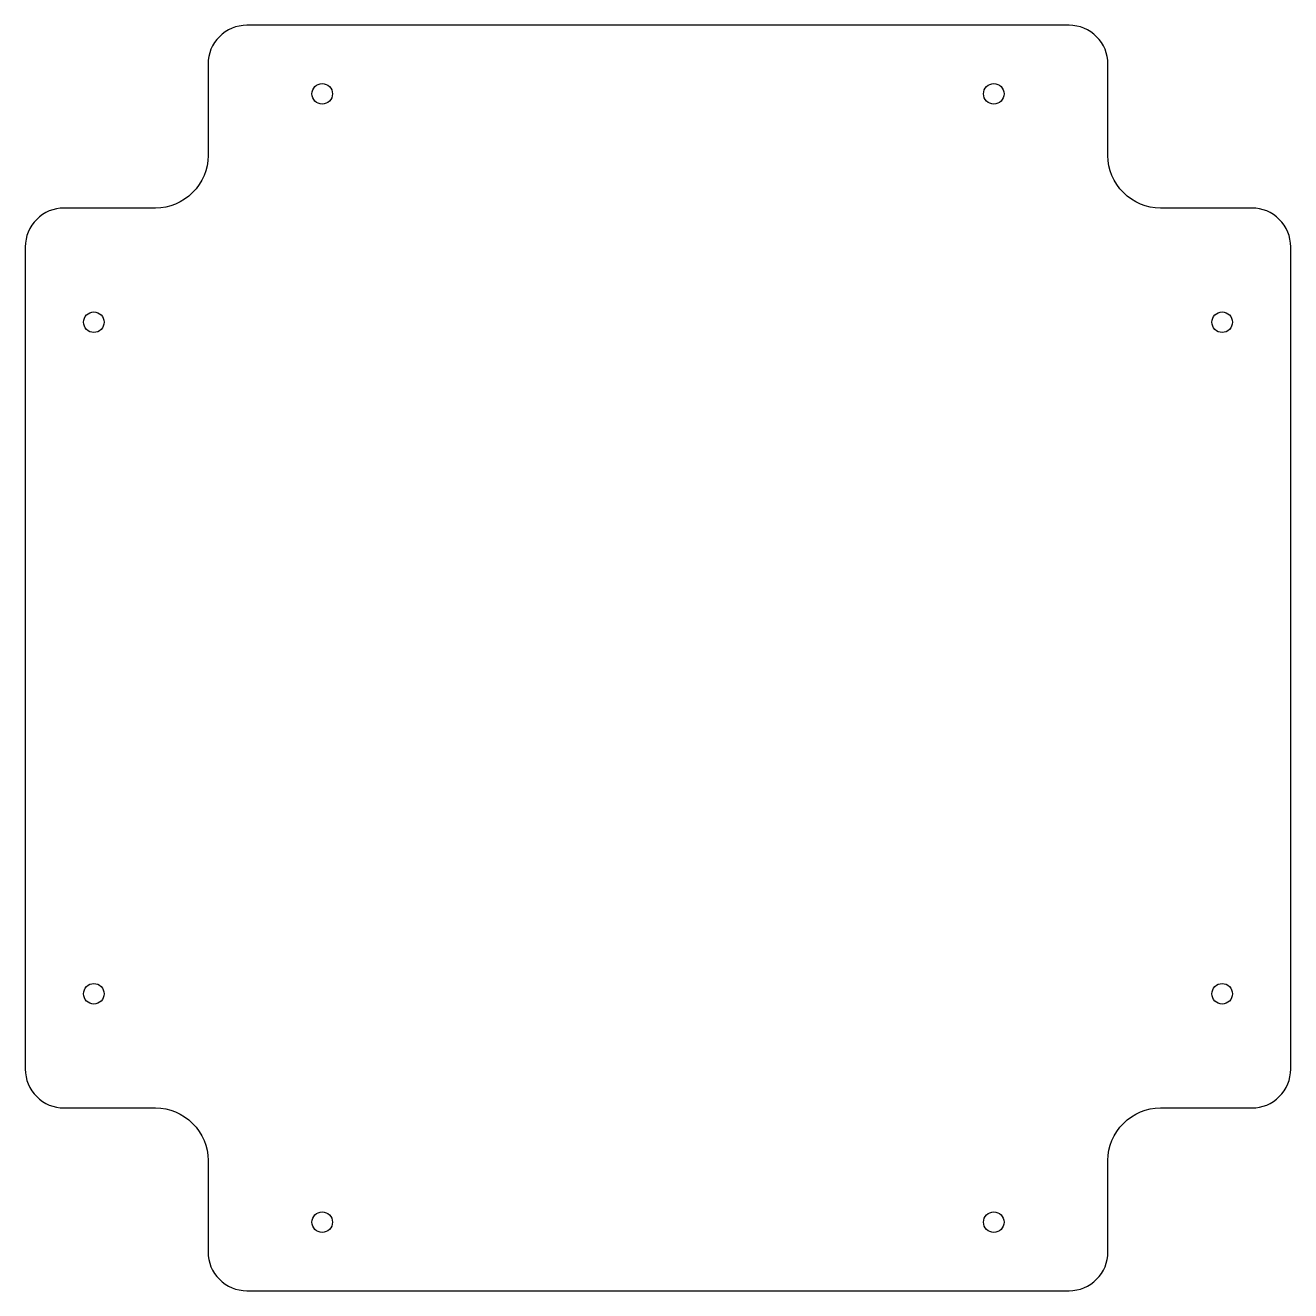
# Model space of a CAD drawing. Header units: millimetres. Extents: x -138 to 138, y -138 to 138.
import ezdxf

# ---------------------------------------------------------------- set-up
doc = ezdxf.new("R2010")
doc.units = ezdxf.units.MM

msp = doc.modelspace()

# ---------------------------------------------------------------- linework, layer by layer
msp.add_lwpolyline([(98.5, 130, 0.414214), (90, 138.5), (-90, 138.5, 0.414214), (-98.5, 130), (-98.5, 110, -0.414214), (-110, 98.5), (-130, 98.5, 0.414214), (-138.5, 90), (-138.5, -90, 0.414214), (-130, -98.5), (-110, -98.5, -0.414214), (-98.5, -110), (-98.5, -130, 0.414214), (-90, -138.5), (90, -138.5, 0.414214), (98.5, -130), (98.5, -110, -0.414214), (110, -98.5), (130, -98.5, 0.414214), (138.5, -90), (138.5, 90, 0.414214), (130, 98.5), (110, 98.5, -0.414214), (98.5, 110)], format="xyb", close=True)
for centre in [(-73.5, 123.5), (73.5, 123.5), (-123.5, 73.5), (123.5, 73.5), (-123.5, -73.5), (123.5, -73.5), (-73.5, -123.5), (73.5, -123.5)]:
    msp.add_circle(centre, 2.25)

doc.saveas('drawing.dxf')
